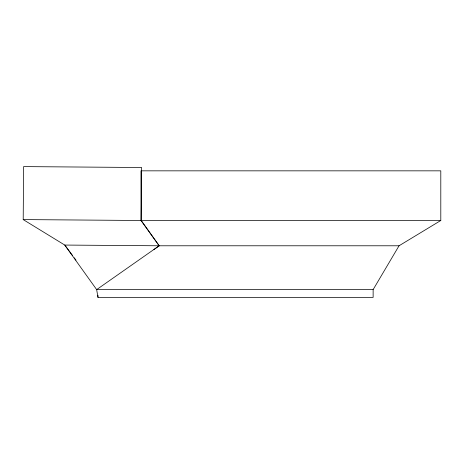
<?xml version="1.0" encoding="UTF-8"?>
<svg xmlns="http://www.w3.org/2000/svg" width="464" height="464" viewBox="0 0 464 464"><rect width="100%" height="100%" fill="white"/><g stroke="black" fill="none" stroke-linecap="round" stroke-linejoin="round"><path stroke-width="0.7" d="M72.529 255.473L64.769 245.062L23.2 219.588L23.606 166.605L141.63 167.51L141.23 220.493L159.187 245.781L399.04 245.781L440.8 220.493L440.8 170.839L140.986 170.839L140.986 220.493L159.187 245.781L153.891 249.574M373.131 289.611L96.657 289.611L159.187 245.781L64.769 245.062L96.657 289.611L97.968 297.395L373.131 297.395L373.131 289.611L399.04 245.781M140.986 220.493L440.8 220.493M23.2 219.588L141.23 220.493M74.252 257.787L75.974 260.101M97.968 295.272L97.968 297.395"/></g></svg>
